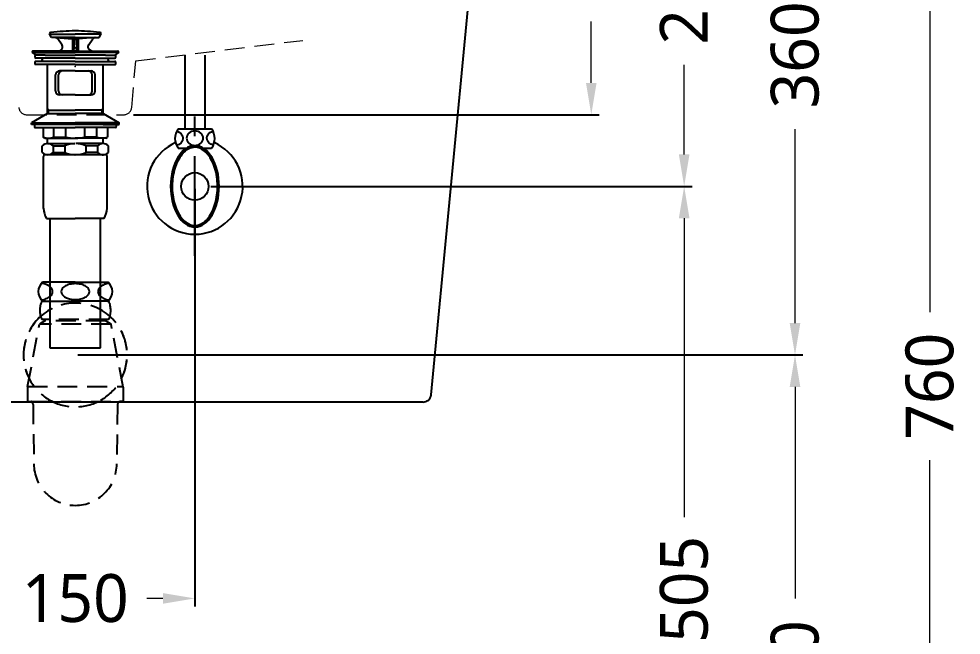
# Model space of a CAD drawing. Header units: inches. Extents: x 2057 to 5453, y -13320 to -11082.
# Drawn here: x 2767 to 3358, y -12924 to -12538 of the extents above; entities that cross this region are included whole.
import ezdxf

# ---------------------------------------------------------------- set-up
doc = ezdxf.new("R2010")
doc.units = ezdxf.units.IN
doc.header["$LTSCALE"] = 50
doc.header["$MEASUREMENT"] = 0
doc.linetypes.add('CENTER', pattern=[2, 1.25, -0.25, 0.25, -0.25])
doc.linetypes.add('HIDDEN', pattern=[0.375, 0.25, -0.125])
for name, color, linetype in [('10', 7, 'Continuous'), ('3', 3, 'Continuous'), ('4', 4, 'Continuous'), ('6', 6, 'Continuous'), ('7', 7, 'Continuous'), ('CENTER', 2, 'CENTER')]:
    doc.layers.add(name, color=color, linetype=linetype)
doc.styles.get("Standard").update_dxf_attribs({"font": 'NanumGothic.ttf'})
doc.dimstyles.new('Standard$0', dxfattribs={"dimtxt": 0.18, "dimasz": 0.18, "dimexe": 0.18, "dimexo": 0.0625, "dimgap": 0.09, "dimtad": 0, "dimtih": 1, "dimtoh": 1, "dimdec": 4, "dimzin": 0, "dimdsep": 46, "dimtxsty": 'Standard', "dimcen": 0.09, "dimadec": 0, "dimazin": 0, "dimtfac": 1, "dimtdec": 4, "dimtofl": 0, "dimtmove": 0, "dimatfit": 3, "dimfxl": 0, "dimtolj": 1, "dimtzin": 0, "dimarcsym": 0})

# ---------------------------------------------------------------- blocks, each defined once
blk = doc.blocks.new('A$C54FA02E5')
at = {"color": 4, "linetype": 'HIDDEN'}
for p, q in [((2.59, 74.6), (10, 113.6)), ((13.4, 115.6), (10, 113.6)), ((55, 113.6), (10, 113.6)), ((53.5, 116.5), (11.5, 116.5)), ((51.6, 115.6), (13.4, 115.6)), ((51.6, 115.6), (55, 113.6)), ((62.5, 74.1), (55, 113.6)), ((2.5, 74.6), (2.5, 65.1)), ((2.5, 74.6), (62.41, 74.6)), ((62.5, 74.1), (62.5, 65.1)), ((2.5, 65.1), (4.87, 65.1)), ((4.87, 65.1), (60.5, 65.1)), ((62.5, 65.1), (60.5, 65.1)), ((6, 63.3), (6.5, 26)), ((59, 63.16), (58.5, 26))]:
    blk.add_line(p, q, dxfattribs=at)
for centre, radius, start, end in [((24.1, 122.25), 13.85, 155.47045, 204.52955), ((40.9, 122.25), 13.85, 335.47045, 24.52955), ((4, 63.3), 2, 0, 64.15807), ((61, 63.16), 2, 104.47751, 180), ((32.5, 26), 26, 180, 0)]:
    blk.add_arc(centre, radius, start, end, dxfattribs=at)
at = {"layer": '3'}
for p, q in [((17.5, 293.41), (16.27, 295.55)), ((47.5, 293.41), (48.73, 295.55)), ((16.39, 295.34), (32.5, 295.34)), ((32.5, 293.41), (17.5, 293.41)), ((20.02, 293.23), (30.75, 292.53)), ((24.23, 288.53), (21.51, 292.39)), ((32.5, 293.41), (30.75, 292.53)), ((30.75, 292.53), (30.75, 284.81)), ((31.98, 293.15), (31.55, 286.74)), ((48.61, 295.34), (32.5, 295.34)), ((32.5, 293.41), (47.5, 293.41)), ((32.5, 293.41), (34.25, 292.53)), ((33.02, 293.15), (33.45, 286.74)), ((44.98, 293.23), (34.25, 292.53)), ((34.25, 292.53), (34.25, 284.81)), ((40.77, 288.53), (43.49, 292.39)), ((5.5, 284.41), (5.5, 283.81)), ((5.5, 283.81), (32.5, 283.81)), ((5.5, 283.81), (7.64, 282.31)), ((15.2, 284.81), (5.9, 284.81)), ((32.5, 284.81), (15.2, 284.81)), ((22.14, 284.81), (23.59, 285.65)), ((31.75, 284.81), (31.55, 286.77)), ((31.55, 286.77), (32.5, 286.77)), ((33.45, 286.77), (32.5, 286.77)), ((32.5, 284.81), (49.8, 284.81)), ((59.5, 283.81), (32.5, 283.81)), ((33.25, 284.81), (33.45, 286.77)), ((42.86, 284.81), (41.41, 285.65)), ((49.8, 284.81), (59.1, 284.81)), ((59.5, 283.81), (57.36, 282.31)), ((59.5, 284.41), (59.5, 283.81)), ((7.2, 282.11), (7.2, 280.81)), ((7.2, 277.81), (7.2, 276.51)), ((13.5, 282.31), (7.4, 282.31)), ((32.5, 280.31), (7.7, 280.31)), ((32.5, 278.31), (7.7, 278.31)), ((13.5, 282.31), (32.5, 282.31)), ((51.5, 282.31), (32.5, 282.31)), ((32.5, 280.31), (57.3, 280.31)), ((32.5, 278.31), (57.3, 278.31)), ((51.5, 282.31), (57.6, 282.31)), ((57.8, 282.11), (57.8, 280.81)), ((57.8, 277.81), (57.8, 276.51)), ((32.5, 276.31), (7.4, 276.31)), ((15, 245.72), (15, 276.31)), ((32.5, 272.31), (22.63, 272.31)), ((32.5, 276.31), (57.6, 276.31)), ((32.5, 272.31), (42.37, 272.31)), ((50, 245.72), (50, 276.31)), ((20.13, 259.81), (20.13, 269.81)), ((21.89, 259.81), (21.89, 269.81)), ((43.11, 259.81), (43.11, 269.81)), ((44.87, 259.81), (44.87, 269.81)), ((32.5, 257.31), (22.63, 257.31)), ((32.5, 257.31), (42.37, 257.31)), ((15.7, 247.81), (15, 249.03)), ((49.3, 247.81), (50, 249.03)), ((15, 245.72), (5, 239.72)), ((15, 247.81), (32.5, 247.81)), ((15, 245.72), (32.5, 245.72)), ((15.7, 245.72), (15.7, 247.81)), ((50, 247.81), (32.5, 247.81)), ((50, 245.72), (32.5, 245.72)), ((49.3, 245.72), (49.3, 247.81)), ((50, 245.72), (60, 239.72)), ((5, 239.72), (32.5, 239.72)), ((5, 238.72), (5, 239.72)), ((15, 238.72), (5, 238.72)), ((6.81, 238.72), (6.81, 237.42)), ((7.31, 236.92), (12.31, 236.92)), ((12.31, 236.92), (32.5, 236.92)), ((12.31, 236.92), (12.31, 230.8)), ((50, 238.72), (15, 238.72)), ((19.08, 230.8), (19.08, 236.92)), ((26.48, 230.8), (26.48, 236.92)), ((60, 239.72), (32.5, 239.72)), ((52.69, 236.92), (32.5, 236.92)), ((38.52, 230.8), (38.52, 236.92)), ((45.92, 230.8), (45.92, 236.92)), ((50, 238.72), (60, 238.72)), ((52.69, 236.92), (52.69, 230.8)), ((57.69, 236.92), (52.69, 236.92)), ((58.19, 238.72), (58.19, 237.42)), ((60, 238.72), (60, 239.72)), ((13.31, 230.22), (12.31, 230.8)), ((19.08, 230.8), (26.48, 230.8)), ((45.92, 230.8), (38.52, 230.8)), ((51.69, 230.22), (52.69, 230.8)), ((11.76, 221.26), (11.76, 225.37)), ((13.31, 230.22), (14.71, 230.22)), ((14.71, 230.22), (32.5, 230.22)), ((15, 226.81), (15, 230.22)), ((15.14, 226.81), (32.26, 226.81)), ((18.53, 225.37), (25.93, 225.37)), ((18.53, 225.37), (18.53, 221.26)), ((25.93, 225.37), (25.93, 221.26)), ((50.29, 230.22), (32.5, 230.22)), ((49.86, 226.81), (32.74, 226.81)), ((39.07, 225.37), (39.07, 221.26)), ((46.47, 225.37), (39.07, 225.37)), ((46.47, 225.37), (46.47, 221.26)), ((50, 226.81), (50, 230.22)), ((51.69, 230.22), (50.29, 230.22)), ((53.24, 221.26), (53.24, 225.37)), ((12.5, 186.21), (12.5, 218.81)), ((32.5, 219.81), (13.5, 219.81)), ((18.53, 221.26), (25.93, 221.26)), ((49.86, 219.81), (32.5, 219.81)), ((46.47, 221.26), (39.07, 221.26)), ((49.3, 219.81), (49.86, 219.81)), ((49.86, 219.81), (50.26, 219.81)), ((51.5, 219.81), (50, 219.81)), ((52.5, 186.21), (52.5, 218.81)), ((52.5, 213.45), (52.5, 218.81)), ((14.5, 179.81), (32.5, 179.81)), ((16.62, 179.81), (16.62, 98.81)), ((50.5, 179.81), (32.5, 179.81)), ((48.37, 98.81), (48.37, 179.81)), ((16.62, 98.81), (48.37, 98.81))]:
    blk.add_line(p, q, dxfattribs=at)
for centre, radius, start, end in [((17.35, 295.34), 1.1, 97.32041, 169.4262), ((32.5, 177.41), 120, 90, 97.32041), ((32.5, 177.41), 120, 82.67959, 90), ((47.65, 295.34), 1.1, 10.5738, 82.67959), ((19.87, 291.23), 2, 35.20233, 86.26181), ((45.13, 291.23), 2, 93.73819, 144.79767), ((5.9, 284.41), 0.4, 90, 180), ((22.59, 287.38), 2, 300, 35.20233), ((42.41, 287.38), 2, 144.79767, 240), ((59.1, 284.41), 0.4, 0, 90), ((7.4, 282.11), 0.2, 90, 180), ((7.7, 280.81), 0.5, 180, 270), ((7.7, 277.81), 0.5, 90, 180), ((11, 279.31), 1, 270, 90), ((54, 279.31), 1, 90, 270), ((57.3, 280.81), 0.5, 270, 0), ((57.3, 277.81), 0.5, 0, 90), ((57.6, 282.11), 0.2, 0, 90), ((7.4, 276.51), 0.2, 180, 270), ((22.63, 269.81), 2.5, 90, 180), ((24.39, 269.81), 2.5, 90, 180), ((40.61, 269.81), 2.5, 0, 90), ((42.37, 269.81), 2.5, 0, 90), ((57.6, 276.51), 0.2, 270, 0), ((22.63, 259.81), 2.5, 180, 270), ((24.39, 259.81), 2.5, 180, 270), ((40.61, 259.81), 2.5, 270, 0), ((42.37, 259.81), 2.5, 270, 0), ((7.31, 237.42), 0.5, 180, 270), ((57.69, 237.42), 0.5, 270, 0), ((15.7, 240.4), 10.18, 250.56793, 289.43207), ((32.31, 259.67), 29.46, 258.59557, 270.37374), ((32.69, 259.67), 29.46, 269.62626, 281.40443), ((49.3, 240.4), 10.18, 250.56793, 289.43207), ((15.14, 222.11), 4.7, 43.94094, 136.05906), ((32.03, 213.21), 13.61, 89.0643, 116.64719), ((32.97, 213.21), 13.61, 63.35281, 90.9357), ((49.86, 222.11), 4.7, 43.94094, 136.05906), ((15.14, 224.52), 4.7, 223.94094, 316.05906), ((13.5, 218.81), 1, 90, 180), ((32.03, 233.42), 13.61, 243.35281, 270.9357), ((32.97, 233.42), 13.61, 269.0643, 296.64719), ((49.86, 224.52), 4.7, 223.94094, 316.05906), ((51.5, 218.81), 1, 0, 90), ((25.49, 186.76), 13, 182.42004, 212.30001), ((39.51, 186.76), 13, 327.69999, 357.57996)]:
    blk.add_arc(centre, radius, start, end, dxfattribs=at)
at = {"layer": '4'}
for p, q in [((16.25, 140), (11.96, 140)), ((32.5, 140), (16.25, 140)), ((32.5, 140), (48.75, 140)), ((48.75, 140), (53.04, 140)), ((12.35, 128), (11.96, 128)), ((12.35, 128), (32.5, 128)), ((12.35, 128), (32.5, 128)), ((52.65, 128), (32.5, 128)), ((52.65, 128), (32.5, 128)), ((52.65, 128), (53.04, 128))]:
    blk.add_line(p, q, dxfattribs=at)
for centre, radius, start, end in [((17.25, 134), 8, 131.40962, 228.59038), ((9.25, 123.88), 15.42, 76.3745, 82.90699), ((10.46, 128.88), 10.28, 59.66396, 76.3745), ((12.31, 132.03), 6.63, 35.29158, 59.66396), ((29.41, 131.94), 6.43, 119.46679, 143.75443), ((31.27, 128.63), 10.23, 103.17208, 119.46679), ((32.5, 123.39), 15.61, 90, 103.17208), ((32.5, 123.39), 15.61, 76.82792, 90), ((33.73, 128.63), 10.23, 60.53321, 76.82792), ((35.59, 131.94), 6.43, 36.24557, 60.53321), ((52.69, 132.03), 6.63, 120.33604, 144.70842), ((54.54, 128.88), 10.28, 103.6255, 120.33604), ((55.75, 123.88), 15.42, 97.09301, 103.6255), ((47.75, 134), 8, 311.40962, 48.59038), ((10.46, 139.12), 10.28, 283.6255, 300.33604), ((12.31, 135.97), 6.63, 300.33604, 324.70842), ((15.09, 134), 3.21, 0, 35.29158), ((15.09, 134), 3.21, 324.70842, 0), ((26.59, 134), 2.94, 143.75445, 216.24556), ((29.41, 136.06), 6.43, 216.24556, 240.53321), ((31.27, 139.37), 10.23, 240.53321, 256.82792), ((33.73, 139.37), 10.23, 283.17208, 299.46679), ((35.59, 136.06), 6.43, 299.46679, 323.75444), ((38.41, 134), 2.94, 323.75444, 36.24555), ((49.91, 134), 3.21, 144.70842, 180), ((49.91, 134), 3.21, 180, 215.29158), ((52.69, 135.97), 6.63, 215.29158, 239.66396), ((54.54, 139.12), 10.28, 239.66396, 256.3745), ((9.25, 144.12), 15.42, 277.09301, 283.6255), ((32.5, 144.61), 15.61, 256.82792, 270), ((32.5, 144.61), 15.61, 270, 283.17208), ((55.75, 144.12), 15.42, 256.3745, 262.90699)]:
    blk.add_arc(centre, radius, start, end, dxfattribs=at)
at = {"layer": '4', "linetype": 'HIDDEN'}
for start, end in [(50.55292, 129.44708), (129.44708, 240.76049), (131.52642, 206.97164), (299.23951, 50.55292), (333.02836, 48.47358), (240.76049, 299.23951)]:
    blk.add_arc((32.5, 94.29), 32.5, start, end, dxfattribs=at)
at = {"layer": '7', "extrusion": (0, 1, 0)}
for p, q in [((32.5, 275.06, -14.18), (32.5, 275.06, 445.82)), ((32.5, 275.06, 445.82), (32.5, 275.06, -14.18)), ((32.5, 275.06, -14.18), (32.5, 275.06, 445.82)), ((32.5, 275.06, 445.82), (32.5, 275.06, -14.18)), ((32.5, 275.06, 20), (32.5, 275.06, 0)), ((32.5, 275.06, 20), (32.5, 275.06, 0)), ((32.5, 275.06, 20), (32.5, 275.06, 0)), ((32.5, 275.06, 20), (32.5, 275.06, 0)), ((32.5, 275.06, -14.18), (32.5, 275.06, -14.18)), ((32.5, 275.06, -14.18), (32.5, 275.06, -14.18)), ((32.5, 275.06, -14.18), (32.5, 275.06, -14.18)), ((32.5, 275.06, -14.18), (32.5, 275.06, -14.18)), ((32.5, 275.06, 0), (32.5, 275.06, -14.18)), ((32.5, 275.06, 0), (32.5, 275.06, -14.18)), ((32.5, 275.06, 0), (32.5, 275.06, -14.18)), ((32.5, 275.06, 0), (32.5, 275.06, -14.18)), ((32.5, 275.06, 445.82), (32.5, 275.06, 445.82)), ((32.5, 275.06, 445.82), (32.5, 275.06, 445.82)), ((32.5, 275.06, 445.82), (32.5, 275.06, 445.82)), ((32.5, 275.06, 445.82), (32.5, 275.06, 445.82)), ((32.5, 275.06, 410.51), (32.5, 275.06, 445.82)), ((32.5, 275.06, 410.51), (32.5, 275.06, 445.82))]:
    blk.add_line(p, q, dxfattribs=at)
at = {"layer": '7'}
for points, knots in [([(32.5, 275.06, 381.33), (32.5, 275.06, 320.01), (32.5, 275.06, 258.69), (32.5, 275.06, 138.24), (32.5, 275.06, 79.12), (32.5, 275.06, 20)], [0, 0, 0, 0, 0.509144, 0.509144, 1, 1, 1, 1]), ([(32.5, 275.06, 381.33), (32.5, 275.06, 320.01), (32.5, 275.06, 258.69), (32.5, 275.06, 138.24), (32.5, 275.06, 79.12), (32.5, 275.06, 20)], [0, 0, 0, 0, 0.509144, 0.509144, 1, 1, 1, 1]), ([(32.5, 275.06, 381.33), (32.5, 275.06, 320.01), (32.5, 275.06, 258.69), (32.5, 275.06, 138.24), (32.5, 275.06, 79.12), (32.5, 275.06, 20)], [0, 0, 0, 0, 0.509144, 0.509144, 1, 1, 1, 1]), ([(32.5, 275.06, 381.33), (32.5, 275.06, 320.01), (32.5, 275.06, 258.69), (32.5, 275.06, 138.24), (32.5, 275.06, 79.12), (32.5, 275.06, 20)], [0, 0, 0, 0, 0.509144, 0.509144, 1, 1, 1, 1]), ([(32.5, 275.06, 410.51), (32.5, 275.06, 410.51), (32.5, 275.06, 410.6), (32.5, 275.06, 410.98), (32.5, 275.06, 411.25), (32.5, 275.06, 411.56)], [0, 0, 0, 0, 0.535587, 0.535587, 1, 1, 1, 1]), ([(32.5, 275.06, 410.51), (32.5, 275.06, 410.51), (32.5, 275.06, 410.6), (32.5, 275.06, 410.98), (32.5, 275.06, 411.25), (32.5, 275.06, 411.56)], [0, 0, 0, 0, 0.535587, 0.535587, 1, 1, 1, 1]), ([(32.5, 275.06, 410.51), (32.5, 275.06, 410.51), (32.5, 275.06, 410.6), (32.5, 275.06, 410.98), (32.5, 275.06, 411.25), (32.5, 275.06, 411.56)], [0, 0, 0, 0, 0.535587, 0.535587, 1, 1, 1, 1]), ([(32.5, 275.06, 410.51), (32.5, 275.06, 410.51), (32.5, 275.06, 410.6), (32.5, 275.06, 410.98), (32.5, 275.06, 411.25), (32.5, 275.06, 411.56)], [0, 0, 0, 0, 0.535587, 0.535587, 1, 1, 1, 1]), ([(32.5, 275.06, 381.33), (32.5, 275.06, 385.34), (32.5, 275.06, 389.33), (32.5, 275.06, 396.64), (32.5, 275.06, 400.03), (32.5, 275.06, 405.62), (32.5, 275.06, 407.86), (32.5, 275.06, 410.85), (32.5, 275.06, 411.61), (32.5, 275.06, 411.56)], [0, 0, 0, 0, 0.25, 0.25, 0.5, 0.5, 0.75, 0.75, 1, 1, 1, 1]), ([(32.5, 275.06, 381.33), (32.5, 275.06, 385.34), (32.5, 275.06, 389.33), (32.5, 275.06, 396.64), (32.5, 275.06, 400.03), (32.5, 275.06, 405.62), (32.5, 275.06, 407.86), (32.5, 275.06, 410.85), (32.5, 275.06, 411.61), (32.5, 275.06, 411.56)], [0, 0, 0, 0, 0.25, 0.25, 0.5, 0.5, 0.75, 0.75, 1, 1, 1, 1]), ([(32.5, 275.06, 381.33), (32.5, 275.06, 385.34), (32.5, 275.06, 389.33), (32.5, 275.06, 396.64), (32.5, 275.06, 400.03), (32.5, 275.06, 405.62), (32.5, 275.06, 407.86), (32.5, 275.06, 410.85), (32.5, 275.06, 411.61), (32.5, 275.06, 411.56)], [0, 0, 0, 0, 0.25, 0.25, 0.5, 0.5, 0.75, 0.75, 1, 1, 1, 1]), ([(32.5, 275.06, 381.33), (32.5, 275.06, 385.34), (32.5, 275.06, 389.33), (32.5, 275.06, 396.64), (32.5, 275.06, 400.03), (32.5, 275.06, 405.62), (32.5, 275.06, 407.86), (32.5, 275.06, 410.85), (32.5, 275.06, 411.61), (32.5, 275.06, 411.56)], [0, 0, 0, 0, 0.25, 0.25, 0.5, 0.5, 0.75, 0.75, 1, 1, 1, 1])]:
    blk.add_open_spline(points, degree=3, knots=knots, dxfattribs=at)
for points, degree in [([(32.5, 275.06, 0), (32.5, 275.06)], 1), ([(32.5, 275.06, 0), (32.5, 275.06)], 1), ([(32.5, 275.06, 0), (32.5, 275.06)], 1), ([(32.5, 275.06, 0), (32.5, 275.06)], 1), ([(32.5, 275.06, -14.18), (32.5, 275.06, -9.46), (32.5, 275.06, -4.73), (32.5, 275.06, 0)], 3), ([(32.5, 275.06, -14.18), (32.5, 275.06, -9.46), (32.5, 275.06, -4.73), (32.5, 275.06, 0)], 3), ([(32.5, 275.06, -14.18), (32.5, 275.06, -9.46), (32.5, 275.06, -4.73), (32.5, 275.06, 0)], 3), ([(32.5, 275.06, -14.18), (32.5, 275.06, -9.46), (32.5, 275.06, -4.73), (32.5, 275.06, 0)], 3)]:
    blk.add_open_spline(points, degree=degree, dxfattribs=at)
blk = doc.blocks.new('*D28')
at = {"color": 3, "linetype": 'Continuous', "lineweight": 25}
for p, q in [((3057.91, -12388.38), (3188.82, -12388.38)), ((2887.07, -12643.14), (3188.82, -12643.14))]:
    blk.add_line(p, q, dxfattribs=at)
at = {"color": 3, "linetype": 'Continuous', "lineweight": 0}
for p, q in [((3183.82, -12408.38), (3183.82, -12474.67)), ((3183.82, -12623.14), (3183.82, -12566.9))]:
    blk.add_line(p, q, dxfattribs=at)
at = {"color": 3}
for points in [[(3180.48, -12408.38), (3187.15, -12408.38), (3183.82, -12388.38)], [(3180.48, -12623.14), (3187.15, -12623.14), (3183.82, -12643.14)]]:
    blk.add_solid(points, dxfattribs=at)
at = {"layer": 'DEFPOINTS', "color": 0}
for p in [(3056.41, -12388.38), (2885.57, -12643.14), (3183.82, -12643.14)]:
    blk.add_point(p, dxfattribs=at)
at = {"color": 2, "insert": (3183.82, -12520.79), "char_height": 30, "attachment_point": 5, "rotation": 90}
blk.add_mtext('\\A1;255', dxfattribs=at)
blk = doc.blocks.new('*D32')
at = {"color": 3, "linetype": 'Continuous', "lineweight": 25}
for p, q in [((2887.07, -12643.14), (3188.82, -12643.14)), ((2924.19, -13148.38), (3188.82, -13148.38))]:
    blk.add_line(p, q, dxfattribs=at)
at = {"color": 3, "linetype": 'Continuous', "lineweight": 0}
for p, q in [((3183.82, -12663.14), (3183.82, -12850.48)), ((3183.82, -13128.38), (3183.82, -12941.04))]:
    blk.add_line(p, q, dxfattribs=at)
at = {"color": 3}
for points in [[(3180.48, -12663.14), (3187.15, -12663.14), (3183.82, -12643.14)], [(3180.48, -13128.38), (3187.15, -13128.38), (3183.82, -13148.38)]]:
    blk.add_solid(points, dxfattribs=at)
at = {"layer": 'DEFPOINTS', "color": 0}
for p in [(2885.57, -12643.14), (2922.69, -13148.38), (3183.82, -13148.38)]:
    blk.add_point(p, dxfattribs=at)
at = {"color": 2, "insert": (3183.82, -12895.76), "char_height": 30, "attachment_point": 5, "rotation": 90}
blk.add_mtext('\\A1;505', dxfattribs=at)
blk = doc.blocks.new('*D33')
at = {"color": 3, "linetype": 'Continuous', "lineweight": 25}
for p, q in [((3057.91, -12388.38), (3258.33, -12388.38)), ((2803.47, -12748.81), (3258.33, -12748.81))]:
    blk.add_line(p, q, dxfattribs=at)
at = {"color": 3, "linetype": 'Continuous', "lineweight": 0}
for p, q in [((3253.33, -12408.38), (3253.33, -12514.17)), ((3253.33, -12728.81), (3253.33, -12607.17))]:
    blk.add_line(p, q, dxfattribs=at)
at = {"color": 3}
for points in [[(3250, -12408.38), (3256.66, -12408.38), (3253.33, -12388.38)], [(3250, -12728.81), (3256.66, -12728.81), (3253.33, -12748.81)]]:
    blk.add_solid(points, dxfattribs=at)
at = {"layer": 'DEFPOINTS', "color": 0}
for p in [(3056.41, -12388.38), (2801.97, -12748.81), (3253.33, -12748.81)]:
    blk.add_point(p, dxfattribs=at)
at = {"color": 2, "insert": (3253.33, -12560.67), "char_height": 30, "attachment_point": 5, "rotation": 90}
blk.add_mtext('\\A1;360', dxfattribs=at)
blk = doc.blocks.new('*D34')
at = {"color": 3, "linetype": 'Continuous', "lineweight": 25}
for p, q in [((2803.47, -12748.81), (3258.33, -12748.81)), ((3114.09, -13148.38), (3258.33, -13148.38))]:
    blk.add_line(p, q, dxfattribs=at)
at = {"color": 3, "linetype": 'Continuous', "lineweight": 0}
for p, q in [((3253.33, -12768.81), (3253.33, -12901.49)), ((3253.33, -13128.38), (3253.33, -12995.7))]:
    blk.add_line(p, q, dxfattribs=at)
at = {"color": 3}
for points in [[(3250, -12768.81), (3256.66, -12768.81), (3253.33, -12748.81)], [(3250, -13128.38), (3256.66, -13128.38), (3253.33, -13148.38)]]:
    blk.add_solid(points, dxfattribs=at)
at = {"layer": 'DEFPOINTS', "color": 0}
for p in [(2801.97, -12748.81), (3112.59, -13148.38), (3253.33, -13148.38)]:
    blk.add_point(p, dxfattribs=at)
at = {"color": 2, "insert": (3253.33, -12948.59), "char_height": 30, "attachment_point": 5, "rotation": 90}
blk.add_mtext('\\A1;400', dxfattribs=at)
blk = doc.blocks.new('*D29')
at = {"color": 3, "linetype": 'Continuous', "lineweight": 25}
for p, q in [((3057.91, -12388.38), (3342.84, -12388.38)), ((3092.83, -13148.38), (3342.84, -13148.38))]:
    blk.add_line(p, q, dxfattribs=at)
at = {"color": 3, "linetype": 'Continuous', "lineweight": 0}
for p, q in [((3337.84, -12408.38), (3337.84, -12722.05)), ((3337.84, -13128.38), (3337.84, -12814.71))]:
    blk.add_line(p, q, dxfattribs=at)
at = {"color": 3}
for points in [[(3334.51, -12408.38), (3341.18, -12408.38), (3337.84, -12388.38)], [(3334.51, -13128.38), (3341.18, -13128.38), (3337.84, -13148.38)]]:
    blk.add_solid(points, dxfattribs=at)
at = {"layer": 'DEFPOINTS', "color": 0}
for p in [(3056.41, -12388.38), (3091.33, -13148.38), (3337.84, -13148.38)]:
    blk.add_point(p, dxfattribs=at)
at = {"color": 2, "insert": (3337.84, -12768.38), "char_height": 30, "attachment_point": 5, "rotation": 90}
blk.add_mtext('\\A1;760', dxfattribs=at)
blk = doc.blocks.new('*D36')
at = {"color": 3, "linetype": 'Continuous', "lineweight": 25}
for p, q in [((2726.95, -12644.64), (2726.95, -12906.43)), ((2876.95, -12644.64), (2876.95, -12906.43))]:
    blk.add_line(p, q, dxfattribs=at)
at = {"color": 3, "linetype": 'Continuous', "lineweight": 0}
for p, q in [((2746.95, -12901.43), (2757.17, -12901.43)), ((2856.95, -12901.43), (2846.74, -12901.43))]:
    blk.add_line(p, q, dxfattribs=at)
at = {"color": 3}
for points in [[(2746.95, -12898.09), (2746.95, -12904.76), (2726.95, -12901.43)], [(2856.95, -12898.09), (2856.95, -12904.76), (2876.95, -12901.43)]]:
    blk.add_solid(points, dxfattribs=at)
at = {"layer": 'DEFPOINTS', "color": 0}
for p in [(2726.95, -12643.14), (2876.95, -12643.14), (2876.95, -12901.43)]:
    blk.add_point(p, dxfattribs=at)
at = {"color": 2, "insert": (2801.95, -12901.43), "char_height": 30, "attachment_point": 5}
blk.add_mtext('\\A1;150', dxfattribs=at)
blk = doc.blocks.new('*D37')
at = {"color": 3, "linetype": 'Continuous', "lineweight": 25}
for p, q in [((3057.91, -12388.38), (3130.56, -12388.38)), ((2838.42, -12598.23), (3130.56, -12598.23))]:
    blk.add_line(p, q, dxfattribs=at)
at = {"color": 3, "linetype": 'Continuous', "lineweight": 0}
for p, q in [((3125.56, -12408.38), (3125.56, -12446.8)), ((3125.56, -12578.23), (3125.56, -12539.81))]:
    blk.add_line(p, q, dxfattribs=at)
at = {"color": 3}
for points in [[(3122.23, -12408.38), (3128.89, -12408.38), (3125.56, -12388.38)], [(3122.23, -12578.23), (3128.89, -12578.23), (3125.56, -12598.23)]]:
    blk.add_solid(points, dxfattribs=at)
at = {"layer": 'DEFPOINTS', "color": 0}
for p in [(3056.41, -12388.38), (2836.92, -12598.23), (3125.56, -12598.23)]:
    blk.add_point(p, dxfattribs=at)
at = {"color": 2, "insert": (3125.56, -12493.3), "char_height": 30, "attachment_point": 5, "rotation": 90}
blk.add_mtext('\\A1;210', dxfattribs=at)

msp = doc.modelspace()

# ---------------------------------------------------------------- linework, layer by layer
at = {"color": 7, "linetype": 'HIDDEN', "lineweight": 0}
for p, q in [((2839.92, -12564.43), (2944.67, -12551.57)), ((2837.32, -12593.67), (2839.92, -12564.43)), ((2771.54, -12598.23), (2832.34, -12598.23))]:
    msp.add_line(p, q, dxfattribs=at)
for centre, start, end in [((2771.54, -12593.23), 185.07961, 270), ((2832.34, -12593.23), 270, 354.92039)]:
    msp.add_arc(centre, 5, start, end, dxfattribs=at)
at = {"layer": '10', "color": 0, "linetype": 'Continuous'}
for p, q in [((3025.05, -12773.85), (3061.44, -12393.85)), ((3020.08, -12778.38), (2583.86, -12778.38))]:
    msp.add_line(p, q, dxfattribs=at)
msp.add_arc((3020.08, -12773.38), 5, 270, 354.53011, dxfattribs=at)
at = {"layer": '6'}
for p, q in [((2870.6, -12560.81), (2870.6, -12607.14)), ((2883.3, -12560.81), (2883.3, -12607.14)), ((2866.45, -12607.14), (2870.6, -12607.14)), ((2870.6, -12607.14), (2887.45, -12607.14)), ((2866.45, -12619.14), (2871.81, -12619.14)), ((2882.09, -12619.14), (2887.45, -12619.14))]:
    msp.add_line(p, q, dxfattribs=at)
msp.add_circle((2876.95, -12643.14), 8.62, dxfattribs=at)
for centre, radius, start, end in [((2874.45, -12613.14), 10, 143.1301, 216.8699), ((2879.45, -12613.14), 10, 323.1301, 36.8699), ((2876.95, -12643.14), 30, 113.91725, 66.08275)]:
    msp.add_arc(centre, radius, start, end, dxfattribs=at)
at = {"layer": '6', "extrusion": (0, 0, -1)}
for centre, major_axis, start_param, end_param in [((2864.27, -12612.91), (-5.23, 0), 1.824119, 4.49897), ((2889.73, -12612.91), (5.23, 0), 1.800504, 4.443058)]:
    msp.add_ellipse(centre, major_axis=major_axis, ratio=0.866391, start_param=start_param, end_param=end_param, dxfattribs=at)
for centre, major_axis, ratio in [((2876.95, -12612.91), (-5.23, 0), 0.866391), ((2876.95, -12643.14), (0, 25.5), 0.596529)]:
    msp.add_ellipse(centre, major_axis=major_axis, ratio=ratio, dxfattribs=at)
at = {"layer": '6'}
msp.add_open_spline([(2876.95, -12618.64), (2879.03, -12618.64), (2881.13, -12619.45), (2885.03, -12622.69), (2886.8, -12625.13), (2889.53, -12631.16), (2890.48, -12634.74), (2891.33, -12642.26), (2891.23, -12646.19), (2890, -12653.54), (2888.87, -12656.97), (2885.85, -12662.56), (2883.98, -12664.71), (2879.97, -12667.35), (2877.87, -12667.86), (2873.71, -12667.25), (2871.63, -12666.13), (2867.88, -12662.3), (2866.23, -12659.6), (2863.81, -12653.17), (2863.05, -12649.46), (2862.59, -12641.85), (2862.89, -12637.95), (2864.49, -12630.81), (2865.79, -12627.57), (2869.06, -12622.47), (2871.03, -12620.61), (2874.35, -12618.95), (2875.65, -12618.64), (2876.95, -12618.64)], degree=3, knots=[0, 0, 0, 0, 0.46111, 0.46111, 0.922219, 0.922219, 1.383329, 1.383329, 1.844439, 1.844439, 2.305549, 2.305549, 2.766658, 2.766658, 3.227768, 3.227768, 3.688878, 3.688878, 4.149988, 4.149988, 4.611097, 4.611097, 5.072207, 5.072207, 5.533317, 5.533317, 5.994427, 5.994427, 6.283185, 6.283185, 6.283185, 6.283185], dxfattribs=at)
at = {"layer": 'CENTER', "color": 1, "linetype": 'CENTER'}
msp.add_line((2876.95, -12686.74), (2876.95, -12594.38), dxfattribs=at)

# ---------------------------------------------------------------- block references
msp.add_blockref('A$C54FA02E5', (2769.47, -12843.1))

# ---------------------------------------------------------------- dimensions: what is measured, and where the dimension line sits
for base, p2, picture, middle in [((3253.33, -12748.81), (2801.97, -12748.81), '*D33', (3253.33, -12560.67)), ((3183.82, -12643.14), (2885.57, -12643.14), '*D28', (3183.82, -12520.79)), ((3337.84, -13148.38), (3091.33, -13148.38), '*D29', (3337.84, -12768.38))]:
    dim = msp.add_linear_dim(base=base, p1=(3056.41, -12388.38), p2=p2, angle=90, dimstyle='Standard$0', override={"dimtxt": 30, "dimasz": 20, "dimexe": 5, "dimexo": 1.5, "dimgap": 10, "dimtih": 0, "dimdec": 0, "dimcen": 0, "dimclrd": 3, "dimclre": 3, "dimclrt": 2, "dimazin": 3, "dimtdec": 0, "dimlwd": 0, "dimlwe": 25, "dimarcsym": 1})
    dim.commit()
    dim.dimension.update_dxf_attribs({"geometry": picture, "text_midpoint": middle, "dimtype": 160})
for base, p1, p2, picture, middle in [((3125.56, -12598.23), (3056.41, -12388.38), (2836.92, -12598.23), '*D37', (3125.56, -12493.3)), ((3183.82, -13148.38), (2885.57, -12643.14), (2922.69, -13148.38), '*D32', (3183.82, -12895.76)), ((3253.33, -13148.38), (2801.97, -12748.81), (3112.59, -13148.38), '*D34', (3253.33, -12948.59))]:
    dim = msp.add_linear_dim(base=base, p1=p1, p2=p2, angle=90, dimstyle='Standard$0', override={"dimtxt": 30, "dimasz": 20, "dimexe": 5, "dimexo": 1.5, "dimgap": 10, "dimtih": 0, "dimdec": 0, "dimcen": 0, "dimclrd": 3, "dimclre": 3, "dimclrt": 2, "dimazin": 3, "dimtdec": 0, "dimlwd": 0, "dimlwe": 25, "dimarcsym": 1})
    dim.commit()
    dim.dimension.update_dxf_attribs({"geometry": picture, "text_midpoint": middle})
dim = msp.add_linear_dim(base=(2876.95, -12901.43), p1=(2726.95, -12643.14), p2=(2876.95, -12643.14), dimstyle='Standard$0', override={"dimtxt": 30, "dimasz": 20, "dimexe": 5, "dimexo": 1.5, "dimgap": 10, "dimtih": 0, "dimdec": 0, "dimcen": 0, "dimclrd": 3, "dimclre": 3, "dimclrt": 2, "dimazin": 3, "dimtdec": 0, "dimlwd": 0, "dimlwe": 25, "dimarcsym": 1})
dim.commit()
dim.dimension.update_dxf_attribs({"geometry": '*D36', "text_midpoint": (2801.95, -12901.43), "dimtype": 160})

doc.saveas('drawing.dxf')
